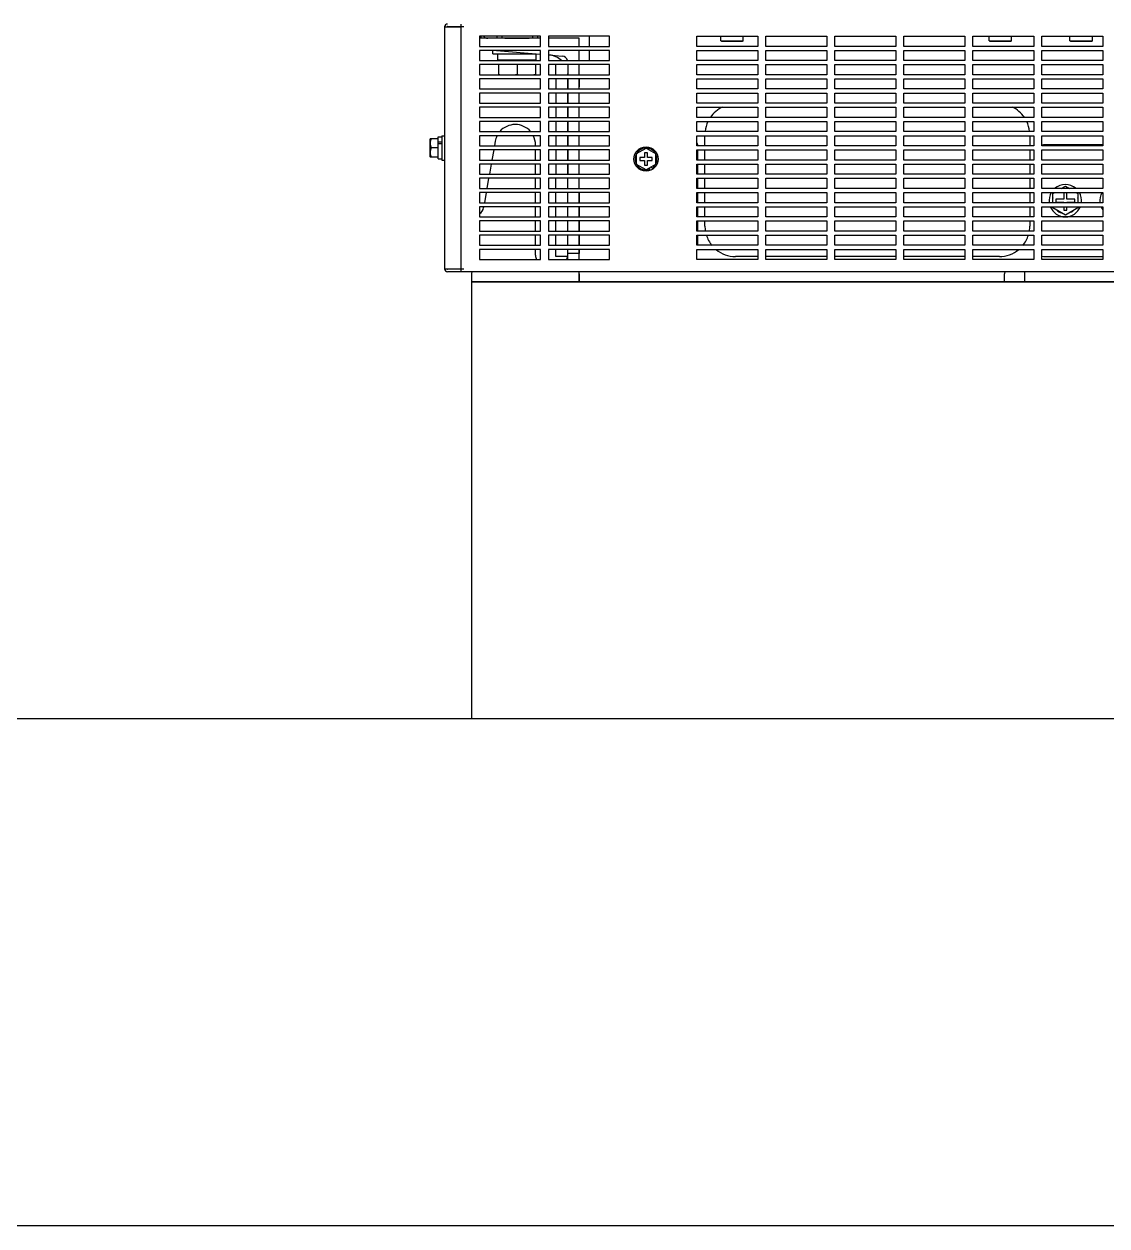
# Model space of a CAD drawing. Extents: x 61367 to 140945, y -1257 to 25588.
# Drawn here: x 70344 to 70877, y 13506 to 14098 of the extents above; entities that cross this region are included whole.
import ezdxf

# ---------------------------------------------------------------- set-up
doc = ezdxf.new("R2010")
doc.units = 0
doc.header["$MEASUREMENT"] = 0
doc.layers.get('0').update_dxf_attribs({"linetype": 'CONTINUOUS'})
for name, color, linetype in [('2401-00258-M8-20HWMC_0', 7, 'CONTINUOUS'), ('2401-00300-M6-16HWMC_0', 7, 'CONTINUOUS'), ('2401-00332-S-M12-30HM_0', 7, 'CONTINUOUS'), ('2403-00027_S-M6-0_0', 7, 'CONTINUOUS'), ('2404-00032-S-D12D24-P_0', 7, 'CONTINUOUS'), ('2404-00038-S-D12_0', 7, 'CONTINUOUS'), ('4212-73755_4_0', 7, 'CONTINUOUS'), ('4212-88600-1_0', 7, 'CONTINUOUS'), ('4212-88600-2_1_0', 7, 'CONTINUOUS'), ('4212-88600-2_2_0', 7, 'CONTINUOUS'), ('4212-88600-4_0', 7, 'CONTINUOUS'), ('4212-88600-6_0', 7, 'CONTINUOUS'), ('4212-L0877_1_0', 7, 'CONTINUOUS'), ('4215-06931_0', 7, 'CONTINUOUS'), ('4215-06932_0', 7, 'CONTINUOUS'), ('4215-06934_0', 7, 'CONTINUOUS'), ('4215-07850_3_0', 7, 'CONTINUOUS'), ('CORNER_FITTING-1_041_0', 7, 'CONTINUOUS'), ('CORNER_FITTING-2_041_0', 7, 'CONTINUOUS')]:
    doc.layers.add(name, color=color, linetype=linetype)
doc.layers.add('THICK', color=7, linetype='CONTINUOUS', lineweight=0)

# ---------------------------------------------------------------- blocks, each defined once
blk = doc.blocks.new('ERGRTHTHRT')
at = {"layer": '2401-00258-M8-20HWMC_0', "color": 7, "linetype": 'Continuous'}
for p, q in [((-37668.78, -69678.57), (-37668.08, -69678.16)), ((-37664.62, -69676.16), (-37662.56, -69674.97)), ((-37663.31, -69678.16), (-37663.31, -69681.41)), ((-37662.56, -69674.97), (-37660.5, -69676.16)), ((-37661.81, -69681.41), (-37661.81, -69678.16)), ((-37657.03, -69678.16), (-37656.33, -69678.57)), ((-37668.78, -69683.16), (-37668.78, -69678.57)), ((-37663.31, -69681.41), (-37667.31, -69681.41)), ((-37667.31, -69681.41), (-37667.31, -69682.91)), ((-37667.31, -69682.91), (-37663.31, -69682.91)), ((-37663.31, -69682.91), (-37663.31, -69683.16)), ((-37657.81, -69681.41), (-37661.81, -69681.41)), ((-37661.81, -69682.91), (-37657.81, -69682.91)), ((-37661.81, -69683.16), (-37661.81, -69682.91)), ((-37657.81, -69682.91), (-37657.81, -69681.41)), ((-37656.33, -69678.57), (-37656.33, -69683.16)), ((-37668.78, -69685.76), (-37668.78, -69685.16)), ((-37662.56, -69689.35), (-37668.78, -69685.76)), ((-37663.31, -69685.16), (-37663.31, -69686.91)), ((-37663.31, -69686.91), (-37661.81, -69686.91)), ((-37656.33, -69685.76), (-37662.56, -69689.35)), ((-37661.81, -69686.91), (-37661.81, -69685.16)), ((-37659.86, -69687.93), (-37659.95, -69687.85)), ((-37656.33, -69685.16), (-37656.33, -69685.76))]:
    blk.add_line(p, q, dxfattribs=at)
for centre, radius, start, end in [((-37662.56, -69682.16), 8, 149.95817, 187.18627), ((-37662.56, -69682.16), 8, 48.69542, 131.30458), ((-37662.56, -69682.16), 6.37, 108.03526, 109.29714), ((-37662.56, -69682.16), 6.37, 70.70287, 71.96474), ((-37662.56, -69682.16), 8, 352.81373, 30.04183), ((-37637.56, -69682.16), 8, 149.95817, 187.18627), ((-37662.56, -69682.16), 6.37, 168.03526, 189.04832), ((-37662.56, -69682.16), 6.37, 350.9517, 11.96474), ((-37662.56, -69682.16), 8, 202.05652, 337.94348), ((-37662.56, -69682.16), 6.37, 228.03526, 251.96474), ((-37662.56, -69682.16), 6.37, 295.04787, 311.96474), ((-37637.56, -69682.16), 8, 202.05652, 215.47286)]:
    blk.add_arc(centre, radius, start, end, dxfattribs=at)
at = {"layer": '2401-00300-M6-16HWMC_0', "color": 7, "linetype": 'Continuous'}
for p, q in [((-37975.36, -69660.52), (-37975.36, -69651.81)), ((-37975.32, -69651.53), (-37971.36, -69651.53)), ((-37971.36, -69650.79), (-37969.71, -69650.79)), ((-37971.36, -69661.54), (-37971.36, -69650.79)), ((-37971.36, -69653.15), (-37969.71, -69653.15)), ((-37971.36, -69654.07), (-37969.71, -69654.07)), ((-37969.71, -69650.16), (-37968.26, -69650.16)), ((-37969.71, -69650.16), (-37969.71, -69662.16)), ((-37971.36, -69656.16), (-37974.84, -69656.16)), ((-37873.7, -69658.99), (-37869.06, -69656.31)), ((-37873.7, -69664.34), (-37873.7, -69658.99)), ((-37868.31, -69658.66), (-37869.81, -69658.66)), ((-37869.81, -69658.66), (-37869.81, -69660.91)), ((-37869.06, -69656.31), (-37864.42, -69658.99)), ((-37868.31, -69660.91), (-37868.31, -69658.66)), ((-37864.42, -69658.99), (-37864.42, -69664.34)), ((-37971.36, -69660.8), (-37975.32, -69660.8)), ((-37971.36, -69661.54), (-37969.71, -69661.54)), ((-37969.71, -69662.16), (-37968.26, -69662.16)), ((-37869.06, -69667.02), (-37873.7, -69664.34)), ((-37869.81, -69660.91), (-37872.06, -69660.91)), ((-37872.06, -69660.91), (-37872.06, -69662.41)), ((-37872.06, -69662.41), (-37869.81, -69662.41)), ((-37869.81, -69662.41), (-37869.81, -69664.66)), ((-37869.81, -69664.66), (-37868.31, -69664.66)), ((-37864.42, -69664.34), (-37869.06, -69667.02)), ((-37866.06, -69660.91), (-37868.31, -69660.91)), ((-37868.31, -69662.41), (-37866.06, -69662.41)), ((-37868.31, -69664.66), (-37868.31, -69662.41)), ((-37867.47, -69666.1), (-37866.96, -69666.61)), ((-37866.04, -69666.11), (-37866.57, -69665.59)), ((-37866.06, -69662.41), (-37866.06, -69660.91))]:
    blk.add_line(p, q, dxfattribs=at)
blk.add_circle((-37869.06, -69661.66), 6, dxfattribs=at)
for centre, radius, start, end in [((-37974.14, -69651.81), 1.22, 166.60803, 180), ((-37974.14, -69660.52), 1.22, 180, 193.39197), ((-37869.06, -69661.66), 5.38, 304.11231, 292.97995)]:
    blk.add_arc(centre, radius, start, end, dxfattribs=at)
for points, knots in [([(-37974.84, -69651.53), (-37975.09, -69651.84), (-37975.31, -69652.66), (-37975.33, -69653.85), (-37975.31, -69655.03), (-37975.09, -69655.86), (-37974.84, -69656.16)], [0, 0, 0, 0, 0.250791, 0.499999, 0.749207, 1, 1, 1, 1]), ([(-37974.84, -69656.16), (-37975.09, -69656.47), (-37975.31, -69657.3), (-37975.33, -69658.48), (-37975.31, -69659.67), (-37975.09, -69660.49), (-37974.84, -69660.8)], [0, 0, 0, 0, 0.250792, 0.5, 0.749207, 1, 1, 1, 1])]:
    blk.add_open_spline(points, degree=3, knots=knots, dxfattribs=at)
at = {"layer": '2401-00332-S-M12-30HM_0', "color": 7, "linetype": 'Continuous'}
for p, q in [((-37939.5, -69612.96), (-37941.56, -69612.96)), ((-37941.56, -69612.96), (-37941.56, -69613.16)), ((-37930.55, -69612.96), (-37934.6, -69612.96)), ((-37932.56, -69612.96), (-37932.56, -69613.16)), ((-37923.56, -69612.96), (-37925.62, -69612.96)), ((-37923.56, -69612.96), (-37923.56, -69613.16)), ((-37941.56, -69620.16), (-37941.56, -69615.16)), ((-37932.56, -69615.16), (-37932.56, -69619.96)), ((-37923.56, -69615.16), (-37923.56, -69620.16))]:
    blk.add_line(p, q, dxfattribs=at)
for centre, start, end in [((-37935.88, -69593.01), 258.09489, 260.43407), ((-37938.24, -69593.01), 279.56593, 281.90511), ((-37926.88, -69593.01), 258.09489, 260.43407), ((-37929.24, -69593.01), 279.56593, 281.90511)]:
    blk.add_arc(centre, 27.54, start, end, dxfattribs=at)
at = {"layer": '2403-00027_S-M6-0_0', "color": 7, "linetype": 'Continuous'}
for p, q in [((-37832.28, -69603.36), (-37832.28, -69601.16)), ((-37821.23, -69603.36), (-37821.23, -69601.16)), ((-37700.08, -69603.36), (-37700.08, -69601.16)), ((-37689.03, -69603.36), (-37689.03, -69601.16)), ((-37660.28, -69603.36), (-37660.28, -69601.16)), ((-37649.23, -69603.36), (-37649.23, -69601.16)), ((-37832.28, -69603.36), (-37821.23, -69603.36)), ((-37832.28, -69603.36), (-37831.98, -69603.66)), ((-37831.98, -69603.66), (-37821.53, -69603.66)), ((-37821.23, -69603.36), (-37821.53, -69603.66)), ((-37700.08, -69603.36), (-37689.03, -69603.36)), ((-37700.08, -69603.36), (-37699.78, -69603.66)), ((-37699.78, -69603.66), (-37689.33, -69603.66)), ((-37689.03, -69603.36), (-37689.33, -69603.66)), ((-37660.28, -69603.36), (-37649.23, -69603.36)), ((-37660.28, -69603.36), (-37659.98, -69603.66)), ((-37659.98, -69603.66), (-37649.53, -69603.66)), ((-37649.23, -69603.36), (-37649.53, -69603.66))]:
    blk.add_line(p, q, dxfattribs=at)
at = {"layer": '2404-00032-S-D12D24-P_0', "color": 7, "linetype": 'Continuous'}
for q in [(-37944.56, -69608.16), (-37923.28, -69609.86)]:
    blk.add_line((-37944.56, -69609.86), q, dxfattribs=at)
at = {"layer": '2404-00038-S-D12_0', "color": 7, "linetype": 'Continuous'}
for p, q in [((-37942.01, -69612.96), (-37942.01, -69609.86)), ((-37941.56, -69612.96), (-37942.01, -69612.96)), ((-37934.6, -69612.96), (-37939.5, -69612.96)), ((-37925.62, -69612.96), (-37930.55, -69612.96)), ((-37923.11, -69612.96), (-37923.56, -69612.96)), ((-37923.11, -69612.96), (-37923.11, -69609.88))]:
    blk.add_line(p, q, dxfattribs=at)
at = {"layer": '4212-73755_4_0', "color": 7, "linetype": 'Continuous'}
blk.add_arc((-37952.06, -69599.66), 2.5, 293.85196, 323.01989, dxfattribs=at)
at = {"layer": '4212-88600-1_0', "color": 7, "linetype": 'Continuous'}
for p, q in [((-37921.06, -69602.16), (-37951.06, -69602.16)), ((-37902.06, -69602.16), (-37917.06, -69602.16)), ((-37902.06, -69606.16), (-37902.06, -69602.16)), ((-37942.71, -69608.16), (-37921.22, -69610.05)), ((-37917.25, -69610.39), (-37910.3, -69611)), ((-37902.06, -69613.16), (-37902.06, -69608.16)), ((-37907.56, -69615.16), (-37907.56, -69620.16)), ((-37902.06, -69620.16), (-37902.06, -69615.16)), ((-37907.56, -69622.16), (-37907.56, -69627.16)), ((-37902.06, -69627.16), (-37902.06, -69622.16)), ((-37907.56, -69629.16), (-37907.56, -69634.16)), ((-37902.06, -69634.16), (-37902.06, -69629.16)), ((-37907.56, -69636.16), (-37907.56, -69641.16)), ((-37902.06, -69641.16), (-37902.06, -69636.16)), ((-37907.56, -69643.16), (-37907.56, -69648.16)), ((-37902.06, -69648.16), (-37902.06, -69643.16)), ((-37907.56, -69650.16), (-37907.56, -69655.16)), ((-37902.06, -69655.16), (-37902.06, -69650.16)), ((-37907.56, -69657.16), (-37907.56, -69662.16)), ((-37902.06, -69662.16), (-37902.06, -69657.16)), ((-37907.56, -69664.16), (-37907.56, -69669.16)), ((-37902.06, -69669.16), (-37902.06, -69664.16)), ((-37907.56, -69676.16), (-37907.56, -69671.16)), ((-37902.06, -69676.16), (-37902.06, -69671.16)), ((-37907.56, -69683.16), (-37907.56, -69678.16)), ((-37902.06, -69683.16), (-37902.06, -69678.16)), ((-37907.56, -69690.16), (-37907.56, -69685.16)), ((-37902.06, -69690.16), (-37902.06, -69685.16)), ((-37907.56, -69697.16), (-37907.56, -69692.16)), ((-37902.06, -69697.16), (-37902.06, -69692.16)), ((-37907.56, -69704.16), (-37907.56, -69699.16)), ((-37902.06, -69704.16), (-37902.06, -69699.16)), ((-37907.56, -69710.34), (-37907.56, -69706.16)), ((-37902.06, -69711.16), (-37902.06, -69706.16)), ((-37902.06, -69708.23), (-37907.56, -69708.23)), ((-37955.06, -69718.16), (-37955.06, -69722.16)), ((-37902.06, -69722.16), (-37902.06, -69717.16)), ((-37955.06, -69722.16), (-37902.06, -69722.16))]:
    blk.add_line(p, q, dxfattribs=at)
for centre, radius, start, end in [((-37910.56, -69613.99), 3, 16.00159, 85), ((-37910.56, -69710.34), 3, 344.00976, 0), ((-37954.06, -69718.16), 1, 95, 180)]:
    blk.add_arc(centre, radius, start, end, dxfattribs=at)
at = {"layer": '4212-88600-2_1_0', "color": 7, "linetype": 'Continuous'}
for p, q in [((-37902.06, -69622.16), (-37902.06, -69626.17)), ((-37840.06, -69655.16), (-37840.06, -69650.16)), ((-37680.06, -69650.16), (-37680.06, -69655.16)), ((-37840.06, -69662.16), (-37840.06, -69657.16)), ((-37680.06, -69657.16), (-37680.06, -69662.16)), ((-37840.06, -69669.16), (-37840.06, -69664.16)), ((-37680.06, -69664.16), (-37680.06, -69669.16)), ((-37840.06, -69676.16), (-37840.06, -69671.16)), ((-37680.06, -69671.16), (-37680.06, -69676.16)), ((-37902.06, -69678.16), (-37902.06, -69683.16)), ((-37840.06, -69683.16), (-37840.06, -69678.16)), ((-37680.06, -69678.16), (-37680.06, -69683.16)), ((-37902.06, -69685.16), (-37902.06, -69690.16)), ((-37840.06, -69690.16), (-37840.06, -69685.16)), ((-37680.06, -69685.16), (-37680.06, -69690.16)), ((-37902.06, -69692.16), (-37902.06, -69697.16)), ((-37840.06, -69694.66), (-37840.06, -69692.16)), ((-37680.06, -69692.16), (-37680.06, -69694.66)), ((-37902.06, -69699.16), (-37902.06, -69704.16)), ((-37902.06, -69706.16), (-37902.06, -69708.23)), ((-37814.06, -69709.66), (-37825.06, -69709.66)), ((-37780.06, -69709.66), (-37810.06, -69709.66)), ((-37746.06, -69709.66), (-37776.06, -69709.66)), ((-37712.06, -69709.66), (-37742.06, -69709.66)), ((-37695.06, -69709.66), (-37708.06, -69709.66)), ((-37902.06, -69718.16), (-37902.06, -69722.16)), ((-37692.56, -69722.16), (-37692.56, -69718.16)), ((-37682.56, -69722.16), (-37682.56, -69717.16)), ((-37902.06, -69722.16), (-37178.06, -69722.16))]:
    blk.add_line(p, q, dxfattribs=at)
for centre, start, end in [((-37825.06, -69649.66), 114.9111, 145.18497), ((-37695.06, -69649.66), 34.81503, 65.0889), ((-37825.06, -69649.66), 154.13087, 174.13961), ((-37695.06, -69649.66), 5.86039, 25.86913), ((-37825.06, -69694.66), 180, 189.71222), ((-37695.06, -69694.66), 350.28778, 0), ((-37825.06, -69694.66), 197.54519, 219.66822), ((-37695.06, -69694.66), 320.33178, 342.45481), ((-37825.06, -69694.66), 230.61162, 270), ((-37695.06, -69694.66), 270, 309.38838)]:
    blk.add_arc(centre, 15, start, end, dxfattribs=at)
blk.add_ellipse((-37691.56, -69718.16), major_axis=(1, 0), ratio=1, start_param=1.651081, end_param=3.141593, dxfattribs=at)
at = {"layer": '4212-88600-2_2_0', "color": 7, "linetype": 'Continuous'}
for p, q in [((-37644.06, -69654.66), (-37672.56, -69654.66)), ((-37672.56, -69709.66), (-37644.06, -69709.66))]:
    blk.add_line(p, q, dxfattribs=at)
for centre, start, end in [((-37672.56, -69659.66), 90, 107.54519), ((-37672.56, -69704.66), 252.45481, 270)]:
    blk.add_arc(centre, 5, start, end, dxfattribs=at)
at = {"layer": '4212-88600-4_0', "color": 7, "linetype": 'Continuous'}
for p, q in [((-37913.56, -69620.16), (-37913.56, -69615.16)), ((-37913.56, -69622.16), (-37913.56, -69627.16)), ((-37907.56, -69620.16), (-37907.56, -69619.66)), ((-37907.56, -69627.16), (-37907.56, -69622.16)), ((-37913.56, -69629.16), (-37913.56, -69634.16)), ((-37907.56, -69634.16), (-37907.56, -69629.16)), ((-37913.56, -69636.16), (-37913.56, -69641.16)), ((-37907.56, -69641.16), (-37907.56, -69636.16)), ((-37913.56, -69643.16), (-37913.56, -69648.16)), ((-37907.56, -69648.16), (-37907.56, -69643.16)), ((-37913.56, -69650.16), (-37913.56, -69655.16)), ((-37907.56, -69655.16), (-37907.56, -69650.16)), ((-37913.56, -69657.16), (-37913.56, -69662.16)), ((-37907.56, -69662.16), (-37907.56, -69657.16)), ((-37913.56, -69664.16), (-37913.56, -69669.16)), ((-37907.56, -69669.16), (-37907.56, -69664.16)), ((-37913.56, -69676.16), (-37913.56, -69671.16)), ((-37907.56, -69676.16), (-37907.56, -69671.16)), ((-37913.56, -69683.16), (-37913.56, -69678.16)), ((-37907.56, -69683.16), (-37907.56, -69678.16)), ((-37913.56, -69690.16), (-37913.56, -69685.16)), ((-37907.56, -69690.16), (-37907.56, -69685.16)), ((-37913.56, -69697.16), (-37913.56, -69692.16)), ((-37907.56, -69697.16), (-37907.56, -69692.16)), ((-37913.56, -69704.16), (-37913.56, -69699.16)), ((-37907.56, -69704.16), (-37907.56, -69699.16)), ((-37913.56, -69709.66), (-37913.56, -69706.16)), ((-37907.56, -69709.66), (-37913.56, -69709.66))]:
    blk.add_line(p, q, dxfattribs=at)
at = {"layer": '4212-88600-6_0', "color": 7, "linetype": 'Continuous'}
for p, q in [((-37943.36, -69652.93), (-37943.75, -69655.16)), ((-37923.51, -69655.16), (-37923.51, -69654.66)), ((-37944.1, -69657.16), (-37944.98, -69662.16)), ((-37923.51, -69662.16), (-37923.51, -69657.16)), ((-37945.34, -69664.16), (-37946.22, -69669.16)), ((-37923.51, -69669.16), (-37923.51, -69664.16)), ((-37946.57, -69671.16), (-37947.45, -69676.16)), ((-37923.51, -69676.16), (-37923.51, -69671.16)), ((-37947.81, -69678.16), (-37948.69, -69683.16)), ((-37923.51, -69683.16), (-37923.51, -69678.16)), ((-37949.04, -69685.16), (-37949.1, -69685.53)), ((-37923.51, -69690.16), (-37923.51, -69685.16)), ((-37923.51, -69697.16), (-37923.51, -69692.16)), ((-37923.51, -69704.16), (-37923.51, -69699.16)), ((-37923.51, -69709.03), (-37923.51, -69706.16))]:
    blk.add_line(p, q, dxfattribs=at)
for centre, radius, start, end in [((-37917.56, -69620.4), 10, 46.62572, 85), ((-37933.51, -69654.66), 10, 40.77348, 139.26085), ((-37933.51, -69654.66), 10, 153.1145, 170), ((-37933.51, -69654.66), 10, 0, 26.87616), ((-37954.03, -69684.66), 5, 306.67463, 350), ((-37918.51, -69709.03), 5, 180, 205.37085), ((-37912.56, -69708.51), 5, 327.71067, 346.58573)]:
    blk.add_arc(centre, radius, start, end, dxfattribs=at)
at = {"layer": '4212-L0877_1_0', "color": 7, "linetype": 'Continuous'}
blk.add_arc((-37947.06, -69599.66), 2.5, 216.97957, 270, dxfattribs=at)
at = {"layer": '4215-06931_0', "color": 7, "linetype": 'Continuous'}
for p, q in [((-37968.26, -69596.56), (-37960.06, -69596.56)), ((-37968.26, -69596.56), (-37968.26, -69715.76)), ((-37966.86, -69596.36), (-37960.06, -69596.36)), ((-37968.26, -69715.76), (-37960.06, -69715.76)), ((-37960.06, -69715.96), (-37966.86, -69715.96)), ((-37960.06, -69717.16), (-37966.86, -69717.16))]:
    blk.add_line(p, q, dxfattribs=at)
for centre, radius, start, end in [((-37966.86, -69596.56), 1.4, 90, 180), ((-37966.86, -69596.56), 0.2, 90, 180), ((-37966.86, -69715.76), 1.4, 180, 270), ((-37966.86, -69715.76), 0.2, 180, 270)]:
    blk.add_arc(centre, radius, start, end, dxfattribs=at)
at = {"layer": '4215-06932_0', "color": 7, "linetype": 'Continuous'}
for p, q in [((-37843.56, -69662.16), (-37843.56, -69657.16)), ((-37843.56, -69669.16), (-37843.56, -69664.16)), ((-37843.56, -69676.16), (-37843.56, -69671.16)), ((-37843.56, -69683.16), (-37843.56, -69678.16)), ((-37843.56, -69690.16), (-37843.56, -69685.16)), ((-37843.56, -69697.16), (-37843.56, -69692.16)), ((-37843.56, -69704.16), (-37843.56, -69699.16))]:
    blk.add_line(p, q, dxfattribs=at)
blk.add_arc((-37846.56, -69655.16), 3, 0, 33.0692, dxfattribs=at)
at = {"layer": '4215-06934_0', "color": 7, "linetype": 'Continuous'}
for p, q in [((-37960.06, -69717.16), (-37960.06, -69595.16)), ((-37960.06, -69596.36), (-37958.86, -69596.36)), ((-37921.06, -69601.16), (-37951.06, -69601.16)), ((-37951.06, -69601.16), (-37951.06, -69606.16)), ((-37921.06, -69606.16), (-37921.06, -69601.16)), ((-37887.06, -69601.16), (-37917.06, -69601.16)), ((-37917.06, -69601.16), (-37917.06, -69606.16)), ((-37887.06, -69606.16), (-37887.06, -69601.16)), ((-37844.06, -69601.16), (-37814.06, -69601.16)), ((-37844.06, -69606.16), (-37844.06, -69601.16)), ((-37814.06, -69601.16), (-37814.06, -69606.16)), ((-37810.06, -69601.16), (-37780.06, -69601.16)), ((-37810.06, -69606.16), (-37810.06, -69601.16)), ((-37780.06, -69601.16), (-37780.06, -69606.16)), ((-37776.06, -69601.16), (-37746.06, -69601.16)), ((-37776.06, -69606.16), (-37776.06, -69601.16)), ((-37746.06, -69601.16), (-37746.06, -69606.16)), ((-37742.06, -69601.16), (-37712.06, -69601.16)), ((-37742.06, -69606.16), (-37742.06, -69601.16)), ((-37712.06, -69601.16), (-37712.06, -69606.16)), ((-37708.06, -69601.16), (-37678.06, -69601.16)), ((-37708.06, -69606.16), (-37708.06, -69601.16)), ((-37678.06, -69601.16), (-37678.06, -69606.16)), ((-37674.06, -69601.16), (-37644.06, -69601.16)), ((-37674.06, -69606.16), (-37674.06, -69601.16)), ((-37644.06, -69601.16), (-37644.06, -69606.16)), ((-37951.06, -69606.16), (-37921.06, -69606.16)), ((-37917.06, -69606.16), (-37887.06, -69606.16)), ((-37814.06, -69606.16), (-37844.06, -69606.16)), ((-37780.06, -69606.16), (-37810.06, -69606.16)), ((-37746.06, -69606.16), (-37776.06, -69606.16)), ((-37712.06, -69606.16), (-37742.06, -69606.16)), ((-37678.06, -69606.16), (-37708.06, -69606.16)), ((-37644.06, -69606.16), (-37674.06, -69606.16)), ((-37921.06, -69608.16), (-37951.06, -69608.16)), ((-37951.06, -69608.16), (-37951.06, -69613.16)), ((-37951.06, -69613.16), (-37921.06, -69613.16)), ((-37921.06, -69613.16), (-37921.06, -69608.16)), ((-37887.06, -69608.16), (-37917.06, -69608.16)), ((-37917.06, -69608.16), (-37917.06, -69613.16)), ((-37917.06, -69613.16), (-37887.06, -69613.16)), ((-37887.06, -69613.16), (-37887.06, -69608.16)), ((-37844.06, -69608.16), (-37814.06, -69608.16)), ((-37844.06, -69613.16), (-37844.06, -69608.16)), ((-37814.06, -69613.16), (-37844.06, -69613.16)), ((-37814.06, -69608.16), (-37814.06, -69613.16)), ((-37810.06, -69608.16), (-37780.06, -69608.16)), ((-37810.06, -69613.16), (-37810.06, -69608.16)), ((-37780.06, -69613.16), (-37810.06, -69613.16)), ((-37780.06, -69608.16), (-37780.06, -69613.16)), ((-37776.06, -69608.16), (-37746.06, -69608.16)), ((-37776.06, -69613.16), (-37776.06, -69608.16)), ((-37746.06, -69613.16), (-37776.06, -69613.16)), ((-37746.06, -69608.16), (-37746.06, -69613.16)), ((-37742.06, -69608.16), (-37712.06, -69608.16)), ((-37742.06, -69613.16), (-37742.06, -69608.16)), ((-37712.06, -69613.16), (-37742.06, -69613.16)), ((-37712.06, -69608.16), (-37712.06, -69613.16)), ((-37708.06, -69608.16), (-37678.06, -69608.16)), ((-37708.06, -69613.16), (-37708.06, -69608.16)), ((-37678.06, -69613.16), (-37708.06, -69613.16)), ((-37678.06, -69608.16), (-37678.06, -69613.16)), ((-37674.06, -69608.16), (-37644.06, -69608.16)), ((-37674.06, -69613.16), (-37674.06, -69608.16)), ((-37644.06, -69613.16), (-37674.06, -69613.16)), ((-37644.06, -69608.16), (-37644.06, -69613.16)), ((-37921.06, -69615.16), (-37951.06, -69615.16)), ((-37951.06, -69615.16), (-37951.06, -69620.16)), ((-37921.06, -69620.16), (-37921.06, -69615.16)), ((-37887.06, -69615.16), (-37917.06, -69615.16)), ((-37917.06, -69615.16), (-37917.06, -69620.16)), ((-37887.06, -69620.16), (-37887.06, -69615.16)), ((-37844.06, -69615.16), (-37814.06, -69615.16)), ((-37844.06, -69620.16), (-37844.06, -69615.16)), ((-37814.06, -69615.16), (-37814.06, -69620.16)), ((-37810.06, -69615.16), (-37780.06, -69615.16)), ((-37810.06, -69620.16), (-37810.06, -69615.16)), ((-37780.06, -69615.16), (-37780.06, -69620.16)), ((-37776.06, -69615.16), (-37746.06, -69615.16)), ((-37776.06, -69620.16), (-37776.06, -69615.16)), ((-37746.06, -69615.16), (-37746.06, -69620.16)), ((-37742.06, -69615.16), (-37712.06, -69615.16)), ((-37742.06, -69620.16), (-37742.06, -69615.16)), ((-37712.06, -69615.16), (-37712.06, -69620.16)), ((-37708.06, -69615.16), (-37678.06, -69615.16)), ((-37708.06, -69620.16), (-37708.06, -69615.16)), ((-37678.06, -69615.16), (-37678.06, -69620.16)), ((-37674.06, -69615.16), (-37644.06, -69615.16)), ((-37674.06, -69620.16), (-37674.06, -69615.16)), ((-37644.06, -69615.16), (-37644.06, -69620.16)), ((-37951.06, -69620.16), (-37921.06, -69620.16)), ((-37921.06, -69622.16), (-37951.06, -69622.16)), ((-37951.06, -69622.16), (-37951.06, -69627.16)), ((-37921.06, -69627.16), (-37921.06, -69622.16)), ((-37917.06, -69620.16), (-37887.06, -69620.16)), ((-37887.06, -69622.16), (-37917.06, -69622.16)), ((-37917.06, -69622.16), (-37917.06, -69627.16)), ((-37887.06, -69627.16), (-37887.06, -69622.16)), ((-37814.06, -69620.16), (-37844.06, -69620.16)), ((-37844.06, -69622.16), (-37814.06, -69622.16)), ((-37844.06, -69627.16), (-37844.06, -69622.16)), ((-37814.06, -69622.16), (-37814.06, -69627.16)), ((-37780.06, -69620.16), (-37810.06, -69620.16)), ((-37810.06, -69622.16), (-37780.06, -69622.16)), ((-37810.06, -69627.16), (-37810.06, -69622.16)), ((-37780.06, -69622.16), (-37780.06, -69627.16)), ((-37746.06, -69620.16), (-37776.06, -69620.16)), ((-37776.06, -69622.16), (-37746.06, -69622.16)), ((-37776.06, -69627.16), (-37776.06, -69622.16)), ((-37746.06, -69622.16), (-37746.06, -69627.16)), ((-37712.06, -69620.16), (-37742.06, -69620.16)), ((-37742.06, -69622.16), (-37712.06, -69622.16)), ((-37742.06, -69627.16), (-37742.06, -69622.16)), ((-37712.06, -69622.16), (-37712.06, -69627.16)), ((-37678.06, -69620.16), (-37708.06, -69620.16)), ((-37708.06, -69622.16), (-37678.06, -69622.16)), ((-37708.06, -69627.16), (-37708.06, -69622.16)), ((-37678.06, -69622.16), (-37678.06, -69627.16)), ((-37644.06, -69620.16), (-37674.06, -69620.16)), ((-37674.06, -69622.16), (-37644.06, -69622.16)), ((-37674.06, -69627.16), (-37674.06, -69622.16)), ((-37644.06, -69622.16), (-37644.06, -69627.16)), ((-37951.06, -69627.16), (-37921.06, -69627.16)), ((-37921.06, -69629.16), (-37951.06, -69629.16)), ((-37951.06, -69629.16), (-37951.06, -69634.16)), ((-37921.06, -69634.16), (-37921.06, -69629.16)), ((-37917.06, -69627.16), (-37887.06, -69627.16)), ((-37887.06, -69629.16), (-37917.06, -69629.16)), ((-37917.06, -69629.16), (-37917.06, -69634.16)), ((-37887.06, -69634.16), (-37887.06, -69629.16)), ((-37814.06, -69627.16), (-37844.06, -69627.16)), ((-37844.06, -69629.16), (-37814.06, -69629.16)), ((-37844.06, -69634.16), (-37844.06, -69629.16)), ((-37814.06, -69629.16), (-37814.06, -69634.16)), ((-37780.06, -69627.16), (-37810.06, -69627.16)), ((-37810.06, -69629.16), (-37780.06, -69629.16)), ((-37810.06, -69634.16), (-37810.06, -69629.16)), ((-37780.06, -69629.16), (-37780.06, -69634.16)), ((-37746.06, -69627.16), (-37776.06, -69627.16)), ((-37776.06, -69629.16), (-37746.06, -69629.16)), ((-37776.06, -69634.16), (-37776.06, -69629.16)), ((-37746.06, -69629.16), (-37746.06, -69634.16)), ((-37712.06, -69627.16), (-37742.06, -69627.16)), ((-37742.06, -69629.16), (-37712.06, -69629.16)), ((-37742.06, -69634.16), (-37742.06, -69629.16)), ((-37712.06, -69629.16), (-37712.06, -69634.16)), ((-37678.06, -69627.16), (-37708.06, -69627.16)), ((-37708.06, -69629.16), (-37678.06, -69629.16)), ((-37708.06, -69634.16), (-37708.06, -69629.16)), ((-37678.06, -69629.16), (-37678.06, -69634.16)), ((-37644.06, -69627.16), (-37674.06, -69627.16)), ((-37674.06, -69629.16), (-37644.06, -69629.16)), ((-37674.06, -69634.16), (-37674.06, -69629.16)), ((-37644.06, -69629.16), (-37644.06, -69634.16)), ((-37951.06, -69634.16), (-37921.06, -69634.16)), ((-37921.06, -69636.16), (-37951.06, -69636.16)), ((-37951.06, -69636.16), (-37951.06, -69641.16)), ((-37921.06, -69641.16), (-37921.06, -69636.16)), ((-37917.06, -69634.16), (-37887.06, -69634.16)), ((-37887.06, -69636.16), (-37917.06, -69636.16)), ((-37917.06, -69636.16), (-37917.06, -69641.16)), ((-37887.06, -69641.16), (-37887.06, -69636.16)), ((-37814.06, -69634.16), (-37844.06, -69634.16)), ((-37844.06, -69636.16), (-37814.06, -69636.16)), ((-37844.06, -69641.16), (-37844.06, -69636.16)), ((-37814.06, -69636.16), (-37814.06, -69641.16)), ((-37780.06, -69634.16), (-37810.06, -69634.16)), ((-37810.06, -69636.16), (-37780.06, -69636.16)), ((-37810.06, -69641.16), (-37810.06, -69636.16)), ((-37780.06, -69636.16), (-37780.06, -69641.16)), ((-37746.06, -69634.16), (-37776.06, -69634.16)), ((-37776.06, -69636.16), (-37746.06, -69636.16)), ((-37776.06, -69641.16), (-37776.06, -69636.16)), ((-37746.06, -69636.16), (-37746.06, -69641.16)), ((-37712.06, -69634.16), (-37742.06, -69634.16)), ((-37742.06, -69636.16), (-37712.06, -69636.16)), ((-37742.06, -69641.16), (-37742.06, -69636.16)), ((-37712.06, -69636.16), (-37712.06, -69641.16)), ((-37678.06, -69634.16), (-37708.06, -69634.16)), ((-37708.06, -69636.16), (-37678.06, -69636.16)), ((-37708.06, -69641.16), (-37708.06, -69636.16)), ((-37678.06, -69636.16), (-37678.06, -69641.16)), ((-37644.06, -69634.16), (-37674.06, -69634.16)), ((-37674.06, -69636.16), (-37644.06, -69636.16)), ((-37674.06, -69641.16), (-37674.06, -69636.16)), ((-37644.06, -69636.16), (-37644.06, -69641.16)), ((-37951.06, -69641.16), (-37921.06, -69641.16)), ((-37917.06, -69641.16), (-37887.06, -69641.16)), ((-37814.06, -69641.16), (-37844.06, -69641.16)), ((-37780.06, -69641.16), (-37810.06, -69641.16)), ((-37746.06, -69641.16), (-37776.06, -69641.16)), ((-37712.06, -69641.16), (-37742.06, -69641.16)), ((-37678.06, -69641.16), (-37708.06, -69641.16)), ((-37644.06, -69641.16), (-37674.06, -69641.16)), ((-37921.06, -69643.16), (-37951.06, -69643.16)), ((-37951.06, -69643.16), (-37951.06, -69648.16)), ((-37951.06, -69648.16), (-37921.06, -69648.16)), ((-37921.06, -69648.16), (-37921.06, -69643.16)), ((-37887.06, -69643.16), (-37917.06, -69643.16)), ((-37917.06, -69643.16), (-37917.06, -69648.16)), ((-37917.06, -69648.16), (-37887.06, -69648.16)), ((-37887.06, -69648.16), (-37887.06, -69643.16)), ((-37844.06, -69643.16), (-37814.06, -69643.16)), ((-37844.06, -69648.16), (-37844.06, -69643.16)), ((-37814.06, -69648.16), (-37844.06, -69648.16)), ((-37814.06, -69643.16), (-37814.06, -69648.16)), ((-37810.06, -69643.16), (-37780.06, -69643.16)), ((-37810.06, -69648.16), (-37810.06, -69643.16)), ((-37780.06, -69648.16), (-37810.06, -69648.16)), ((-37780.06, -69643.16), (-37780.06, -69648.16)), ((-37776.06, -69643.16), (-37746.06, -69643.16)), ((-37776.06, -69648.16), (-37776.06, -69643.16)), ((-37746.06, -69648.16), (-37776.06, -69648.16)), ((-37746.06, -69643.16), (-37746.06, -69648.16)), ((-37742.06, -69643.16), (-37712.06, -69643.16)), ((-37742.06, -69648.16), (-37742.06, -69643.16)), ((-37712.06, -69648.16), (-37742.06, -69648.16)), ((-37712.06, -69643.16), (-37712.06, -69648.16)), ((-37708.06, -69643.16), (-37678.06, -69643.16)), ((-37708.06, -69648.16), (-37708.06, -69643.16)), ((-37678.06, -69648.16), (-37708.06, -69648.16)), ((-37678.06, -69643.16), (-37678.06, -69648.16)), ((-37674.06, -69643.16), (-37644.06, -69643.16)), ((-37674.06, -69648.16), (-37674.06, -69643.16)), ((-37644.06, -69648.16), (-37674.06, -69648.16)), ((-37644.06, -69643.16), (-37644.06, -69648.16)), ((-37921.06, -69650.16), (-37951.06, -69650.16)), ((-37951.06, -69650.16), (-37951.06, -69655.16)), ((-37921.06, -69655.16), (-37921.06, -69650.16)), ((-37887.06, -69650.16), (-37917.06, -69650.16)), ((-37917.06, -69650.16), (-37917.06, -69655.16)), ((-37887.06, -69655.16), (-37887.06, -69650.16)), ((-37844.06, -69650.16), (-37814.06, -69650.16)), ((-37844.06, -69655.16), (-37844.06, -69650.16)), ((-37814.06, -69650.16), (-37814.06, -69655.16)), ((-37810.06, -69650.16), (-37780.06, -69650.16)), ((-37810.06, -69655.16), (-37810.06, -69650.16)), ((-37780.06, -69650.16), (-37780.06, -69655.16)), ((-37776.06, -69650.16), (-37746.06, -69650.16)), ((-37776.06, -69655.16), (-37776.06, -69650.16)), ((-37746.06, -69650.16), (-37746.06, -69655.16)), ((-37742.06, -69650.16), (-37712.06, -69650.16)), ((-37742.06, -69655.16), (-37742.06, -69650.16)), ((-37712.06, -69650.16), (-37712.06, -69655.16)), ((-37708.06, -69650.16), (-37678.06, -69650.16)), ((-37708.06, -69655.16), (-37708.06, -69650.16)), ((-37678.06, -69650.16), (-37678.06, -69655.16)), ((-37674.06, -69650.16), (-37644.06, -69650.16)), ((-37674.06, -69655.16), (-37674.06, -69650.16)), ((-37644.06, -69650.16), (-37644.06, -69655.16)), ((-37951.06, -69655.16), (-37921.06, -69655.16)), ((-37921.06, -69657.16), (-37951.06, -69657.16)), ((-37951.06, -69657.16), (-37951.06, -69662.16)), ((-37921.06, -69662.16), (-37921.06, -69657.16)), ((-37917.06, -69655.16), (-37887.06, -69655.16)), ((-37887.06, -69657.16), (-37917.06, -69657.16)), ((-37917.06, -69657.16), (-37917.06, -69662.16)), ((-37887.06, -69662.16), (-37887.06, -69657.16)), ((-37814.06, -69655.16), (-37844.06, -69655.16)), ((-37844.06, -69657.16), (-37814.06, -69657.16)), ((-37844.06, -69662.16), (-37844.06, -69657.16)), ((-37814.06, -69657.16), (-37814.06, -69662.16)), ((-37780.06, -69655.16), (-37810.06, -69655.16)), ((-37810.06, -69657.16), (-37780.06, -69657.16)), ((-37810.06, -69662.16), (-37810.06, -69657.16)), ((-37780.06, -69657.16), (-37780.06, -69662.16)), ((-37746.06, -69655.16), (-37776.06, -69655.16)), ((-37776.06, -69657.16), (-37746.06, -69657.16)), ((-37776.06, -69662.16), (-37776.06, -69657.16)), ((-37746.06, -69657.16), (-37746.06, -69662.16)), ((-37712.06, -69655.16), (-37742.06, -69655.16)), ((-37742.06, -69657.16), (-37712.06, -69657.16)), ((-37742.06, -69662.16), (-37742.06, -69657.16)), ((-37712.06, -69657.16), (-37712.06, -69662.16)), ((-37678.06, -69655.16), (-37708.06, -69655.16)), ((-37708.06, -69657.16), (-37678.06, -69657.16)), ((-37708.06, -69662.16), (-37708.06, -69657.16)), ((-37678.06, -69657.16), (-37678.06, -69662.16)), ((-37644.06, -69655.16), (-37674.06, -69655.16)), ((-37674.06, -69657.16), (-37644.06, -69657.16)), ((-37674.06, -69662.16), (-37674.06, -69657.16)), ((-37644.06, -69657.16), (-37644.06, -69662.16)), ((-37951.06, -69662.16), (-37921.06, -69662.16)), ((-37921.06, -69664.16), (-37951.06, -69664.16)), ((-37951.06, -69664.16), (-37951.06, -69669.16)), ((-37921.06, -69669.16), (-37921.06, -69664.16)), ((-37917.06, -69662.16), (-37887.06, -69662.16)), ((-37887.06, -69664.16), (-37917.06, -69664.16)), ((-37917.06, -69664.16), (-37917.06, -69669.16)), ((-37887.06, -69669.16), (-37887.06, -69664.16)), ((-37814.06, -69662.16), (-37844.06, -69662.16)), ((-37844.06, -69664.16), (-37814.06, -69664.16)), ((-37844.06, -69669.16), (-37844.06, -69664.16)), ((-37814.06, -69664.16), (-37814.06, -69669.16)), ((-37780.06, -69662.16), (-37810.06, -69662.16)), ((-37810.06, -69664.16), (-37780.06, -69664.16)), ((-37810.06, -69669.16), (-37810.06, -69664.16)), ((-37780.06, -69664.16), (-37780.06, -69669.16)), ((-37746.06, -69662.16), (-37776.06, -69662.16)), ((-37776.06, -69664.16), (-37746.06, -69664.16)), ((-37776.06, -69669.16), (-37776.06, -69664.16)), ((-37746.06, -69664.16), (-37746.06, -69669.16)), ((-37712.06, -69662.16), (-37742.06, -69662.16)), ((-37742.06, -69664.16), (-37712.06, -69664.16)), ((-37742.06, -69669.16), (-37742.06, -69664.16)), ((-37712.06, -69664.16), (-37712.06, -69669.16)), ((-37678.06, -69662.16), (-37708.06, -69662.16)), ((-37708.06, -69664.16), (-37678.06, -69664.16)), ((-37708.06, -69669.16), (-37708.06, -69664.16)), ((-37678.06, -69664.16), (-37678.06, -69669.16)), ((-37644.06, -69662.16), (-37674.06, -69662.16)), ((-37674.06, -69664.16), (-37644.06, -69664.16)), ((-37674.06, -69669.16), (-37674.06, -69664.16)), ((-37644.06, -69664.16), (-37644.06, -69669.16)), ((-37951.06, -69669.16), (-37921.06, -69669.16)), ((-37921.06, -69671.16), (-37951.06, -69671.16)), ((-37951.06, -69671.16), (-37951.06, -69676.16)), ((-37921.06, -69676.16), (-37921.06, -69671.16)), ((-37917.06, -69669.16), (-37887.06, -69669.16)), ((-37887.06, -69671.16), (-37917.06, -69671.16)), ((-37917.06, -69671.16), (-37917.06, -69676.16)), ((-37887.06, -69676.16), (-37887.06, -69671.16)), ((-37814.06, -69669.16), (-37844.06, -69669.16)), ((-37844.06, -69671.16), (-37814.06, -69671.16)), ((-37844.06, -69676.16), (-37844.06, -69671.16)), ((-37814.06, -69671.16), (-37814.06, -69676.16)), ((-37780.06, -69669.16), (-37810.06, -69669.16)), ((-37810.06, -69671.16), (-37780.06, -69671.16)), ((-37810.06, -69676.16), (-37810.06, -69671.16)), ((-37780.06, -69671.16), (-37780.06, -69676.16)), ((-37746.06, -69669.16), (-37776.06, -69669.16)), ((-37776.06, -69671.16), (-37746.06, -69671.16)), ((-37776.06, -69676.16), (-37776.06, -69671.16)), ((-37746.06, -69671.16), (-37746.06, -69676.16)), ((-37712.06, -69669.16), (-37742.06, -69669.16)), ((-37742.06, -69671.16), (-37712.06, -69671.16)), ((-37742.06, -69676.16), (-37742.06, -69671.16)), ((-37712.06, -69671.16), (-37712.06, -69676.16)), ((-37678.06, -69669.16), (-37708.06, -69669.16)), ((-37708.06, -69671.16), (-37678.06, -69671.16)), ((-37708.06, -69676.16), (-37708.06, -69671.16)), ((-37678.06, -69671.16), (-37678.06, -69676.16)), ((-37644.06, -69669.16), (-37674.06, -69669.16)), ((-37674.06, -69671.16), (-37644.06, -69671.16)), ((-37674.06, -69676.16), (-37674.06, -69671.16)), ((-37644.06, -69671.16), (-37644.06, -69676.16)), ((-37951.06, -69676.16), (-37921.06, -69676.16)), ((-37921.06, -69678.16), (-37951.06, -69678.16)), ((-37951.06, -69678.16), (-37951.06, -69683.16)), ((-37921.06, -69683.16), (-37921.06, -69678.16)), ((-37917.06, -69676.16), (-37887.06, -69676.16)), ((-37887.06, -69678.16), (-37917.06, -69678.16)), ((-37917.06, -69678.16), (-37917.06, -69683.16)), ((-37887.06, -69683.16), (-37887.06, -69678.16)), ((-37814.06, -69676.16), (-37844.06, -69676.16)), ((-37844.06, -69678.16), (-37814.06, -69678.16)), ((-37844.06, -69683.16), (-37844.06, -69678.16)), ((-37814.06, -69678.16), (-37814.06, -69683.16)), ((-37780.06, -69676.16), (-37810.06, -69676.16)), ((-37810.06, -69678.16), (-37780.06, -69678.16)), ((-37810.06, -69683.16), (-37810.06, -69678.16)), ((-37780.06, -69678.16), (-37780.06, -69683.16)), ((-37746.06, -69676.16), (-37776.06, -69676.16)), ((-37776.06, -69678.16), (-37746.06, -69678.16)), ((-37776.06, -69683.16), (-37776.06, -69678.16)), ((-37746.06, -69678.16), (-37746.06, -69683.16)), ((-37712.06, -69676.16), (-37742.06, -69676.16)), ((-37742.06, -69678.16), (-37712.06, -69678.16)), ((-37742.06, -69683.16), (-37742.06, -69678.16)), ((-37712.06, -69678.16), (-37712.06, -69683.16)), ((-37678.06, -69676.16), (-37708.06, -69676.16)), ((-37708.06, -69678.16), (-37678.06, -69678.16)), ((-37708.06, -69683.16), (-37708.06, -69678.16)), ((-37678.06, -69678.16), (-37678.06, -69683.16)), ((-37644.06, -69676.16), (-37674.06, -69676.16)), ((-37674.06, -69678.16), (-37644.06, -69678.16)), ((-37674.06, -69683.16), (-37674.06, -69678.16)), ((-37644.06, -69678.16), (-37644.06, -69683.16)), ((-37951.06, -69683.16), (-37921.06, -69683.16)), ((-37917.06, -69683.16), (-37887.06, -69683.16)), ((-37814.06, -69683.16), (-37844.06, -69683.16)), ((-37780.06, -69683.16), (-37810.06, -69683.16)), ((-37746.06, -69683.16), (-37776.06, -69683.16)), ((-37712.06, -69683.16), (-37742.06, -69683.16)), ((-37678.06, -69683.16), (-37708.06, -69683.16)), ((-37644.06, -69683.16), (-37674.06, -69683.16)), ((-37921.06, -69685.16), (-37951.06, -69685.16)), ((-37951.06, -69685.16), (-37951.06, -69690.16)), ((-37951.06, -69690.16), (-37921.06, -69690.16)), ((-37921.06, -69690.16), (-37921.06, -69685.16)), ((-37887.06, -69685.16), (-37917.06, -69685.16)), ((-37917.06, -69685.16), (-37917.06, -69690.16)), ((-37917.06, -69690.16), (-37887.06, -69690.16)), ((-37887.06, -69690.16), (-37887.06, -69685.16)), ((-37844.06, -69685.16), (-37814.06, -69685.16)), ((-37844.06, -69690.16), (-37844.06, -69685.16)), ((-37814.06, -69690.16), (-37844.06, -69690.16)), ((-37814.06, -69685.16), (-37814.06, -69690.16)), ((-37810.06, -69685.16), (-37780.06, -69685.16)), ((-37810.06, -69690.16), (-37810.06, -69685.16)), ((-37780.06, -69690.16), (-37810.06, -69690.16)), ((-37780.06, -69685.16), (-37780.06, -69690.16)), ((-37776.06, -69685.16), (-37746.06, -69685.16)), ((-37776.06, -69690.16), (-37776.06, -69685.16)), ((-37746.06, -69690.16), (-37776.06, -69690.16)), ((-37746.06, -69685.16), (-37746.06, -69690.16)), ((-37742.06, -69685.16), (-37712.06, -69685.16)), ((-37742.06, -69690.16), (-37742.06, -69685.16)), ((-37712.06, -69690.16), (-37742.06, -69690.16)), ((-37712.06, -69685.16), (-37712.06, -69690.16)), ((-37708.06, -69685.16), (-37678.06, -69685.16)), ((-37708.06, -69690.16), (-37708.06, -69685.16)), ((-37678.06, -69690.16), (-37708.06, -69690.16)), ((-37678.06, -69685.16), (-37678.06, -69690.16)), ((-37674.06, -69685.16), (-37644.06, -69685.16)), ((-37674.06, -69690.16), (-37674.06, -69685.16)), ((-37644.06, -69690.16), (-37674.06, -69690.16)), ((-37644.06, -69685.16), (-37644.06, -69690.16)), ((-37921.06, -69692.16), (-37951.06, -69692.16)), ((-37951.06, -69692.16), (-37951.06, -69697.16)), ((-37921.06, -69697.16), (-37921.06, -69692.16)), ((-37887.06, -69692.16), (-37917.06, -69692.16)), ((-37917.06, -69692.16), (-37917.06, -69697.16)), ((-37887.06, -69697.16), (-37887.06, -69692.16)), ((-37844.06, -69692.16), (-37814.06, -69692.16)), ((-37844.06, -69697.16), (-37844.06, -69692.16)), ((-37814.06, -69692.16), (-37814.06, -69697.16)), ((-37810.06, -69692.16), (-37780.06, -69692.16)), ((-37810.06, -69697.16), (-37810.06, -69692.16)), ((-37780.06, -69692.16), (-37780.06, -69697.16)), ((-37776.06, -69692.16), (-37746.06, -69692.16)), ((-37776.06, -69697.16), (-37776.06, -69692.16)), ((-37746.06, -69692.16), (-37746.06, -69697.16)), ((-37742.06, -69692.16), (-37712.06, -69692.16)), ((-37742.06, -69697.16), (-37742.06, -69692.16)), ((-37712.06, -69692.16), (-37712.06, -69697.16)), ((-37708.06, -69692.16), (-37678.06, -69692.16)), ((-37708.06, -69697.16), (-37708.06, -69692.16)), ((-37678.06, -69692.16), (-37678.06, -69697.16)), ((-37674.06, -69692.16), (-37644.06, -69692.16)), ((-37674.06, -69697.16), (-37674.06, -69692.16)), ((-37644.06, -69692.16), (-37644.06, -69697.16)), ((-37951.06, -69697.16), (-37921.06, -69697.16)), ((-37921.06, -69699.16), (-37951.06, -69699.16)), ((-37951.06, -69699.16), (-37951.06, -69704.16)), ((-37921.06, -69704.16), (-37921.06, -69699.16)), ((-37917.06, -69697.16), (-37887.06, -69697.16)), ((-37887.06, -69699.16), (-37917.06, -69699.16)), ((-37917.06, -69699.16), (-37917.06, -69704.16)), ((-37887.06, -69704.16), (-37887.06, -69699.16)), ((-37814.06, -69697.16), (-37844.06, -69697.16)), ((-37844.06, -69699.16), (-37814.06, -69699.16)), ((-37844.06, -69704.16), (-37844.06, -69699.16)), ((-37814.06, -69699.16), (-37814.06, -69704.16)), ((-37780.06, -69697.16), (-37810.06, -69697.16)), ((-37810.06, -69699.16), (-37780.06, -69699.16)), ((-37810.06, -69704.16), (-37810.06, -69699.16)), ((-37780.06, -69699.16), (-37780.06, -69704.16)), ((-37746.06, -69697.16), (-37776.06, -69697.16)), ((-37776.06, -69699.16), (-37746.06, -69699.16)), ((-37776.06, -69704.16), (-37776.06, -69699.16)), ((-37746.06, -69699.16), (-37746.06, -69704.16)), ((-37712.06, -69697.16), (-37742.06, -69697.16)), ((-37742.06, -69699.16), (-37712.06, -69699.16)), ((-37742.06, -69704.16), (-37742.06, -69699.16)), ((-37712.06, -69699.16), (-37712.06, -69704.16)), ((-37678.06, -69697.16), (-37708.06, -69697.16)), ((-37708.06, -69699.16), (-37678.06, -69699.16)), ((-37708.06, -69704.16), (-37708.06, -69699.16)), ((-37678.06, -69699.16), (-37678.06, -69704.16)), ((-37644.06, -69697.16), (-37674.06, -69697.16)), ((-37674.06, -69699.16), (-37644.06, -69699.16)), ((-37674.06, -69704.16), (-37674.06, -69699.16)), ((-37644.06, -69699.16), (-37644.06, -69704.16)), ((-37951.06, -69704.16), (-37921.06, -69704.16)), ((-37921.06, -69706.16), (-37951.06, -69706.16)), ((-37951.06, -69706.16), (-37951.06, -69711.16)), ((-37921.06, -69711.16), (-37921.06, -69706.16)), ((-37917.06, -69704.16), (-37887.06, -69704.16)), ((-37887.06, -69706.16), (-37917.06, -69706.16)), ((-37917.06, -69706.16), (-37917.06, -69711.16)), ((-37887.06, -69711.16), (-37887.06, -69706.16)), ((-37814.06, -69704.16), (-37844.06, -69704.16)), ((-37844.06, -69706.16), (-37814.06, -69706.16)), ((-37844.06, -69711.16), (-37844.06, -69706.16)), ((-37814.06, -69706.16), (-37814.06, -69711.16)), ((-37780.06, -69704.16), (-37810.06, -69704.16)), ((-37810.06, -69706.16), (-37780.06, -69706.16)), ((-37810.06, -69711.16), (-37810.06, -69706.16)), ((-37780.06, -69706.16), (-37780.06, -69711.16)), ((-37746.06, -69704.16), (-37776.06, -69704.16)), ((-37776.06, -69706.16), (-37746.06, -69706.16)), ((-37776.06, -69711.16), (-37776.06, -69706.16)), ((-37746.06, -69706.16), (-37746.06, -69711.16)), ((-37712.06, -69704.16), (-37742.06, -69704.16)), ((-37742.06, -69706.16), (-37712.06, -69706.16)), ((-37742.06, -69711.16), (-37742.06, -69706.16)), ((-37712.06, -69706.16), (-37712.06, -69711.16)), ((-37678.06, -69704.16), (-37708.06, -69704.16)), ((-37708.06, -69706.16), (-37678.06, -69706.16)), ((-37708.06, -69711.16), (-37708.06, -69706.16)), ((-37678.06, -69706.16), (-37678.06, -69711.16)), ((-37644.06, -69704.16), (-37674.06, -69704.16)), ((-37674.06, -69706.16), (-37644.06, -69706.16)), ((-37674.06, -69711.16), (-37674.06, -69706.16)), ((-37644.06, -69706.16), (-37644.06, -69711.16)), ((-37951.06, -69711.16), (-37921.06, -69711.16)), ((-37917.06, -69711.16), (-37887.06, -69711.16)), ((-37814.06, -69711.16), (-37844.06, -69711.16)), ((-37780.06, -69711.16), (-37810.06, -69711.16)), ((-37746.06, -69711.16), (-37776.06, -69711.16)), ((-37712.06, -69711.16), (-37742.06, -69711.16)), ((-37678.06, -69711.16), (-37708.06, -69711.16)), ((-37644.06, -69711.16), (-37674.06, -69711.16)), ((-37958.86, -69715.96), (-37960.06, -69715.96)), ((-37120.06, -69717.16), (-37960.06, -69717.16))]:
    blk.add_line(p, q, dxfattribs=at)
at = {"layer": '4215-07850_3_0', "color": 7, "linetype": 'Continuous'}
for p, q in [((-37897.06, -69601.16), (-37897.06, -69606.16)), ((-37897.06, -69608.16), (-37897.06, -69613.16))]:
    blk.add_line(p, q, dxfattribs=at)
at = {"layer": 'CORNER_FITTING-1_041_0', "color": 7, "linetype": 'Continuous'}
for p, q in [((-37942.56, -69601.16), (-37942.56, -69602.16)), ((-37940.06, -69601.16), (-37940.06, -69602.16)), ((-37925.06, -69601.16), (-37925.06, -69602.16)), ((-37922.56, -69601.16), (-37922.56, -69602.16)), ((-37938.56, -69602.16), (-37926.56, -69602.16))]:
    blk.add_line(p, q, dxfattribs=at)
at = {"layer": 'CORNER_FITTING-2_041_0', "color": 7, "linetype": 'Continuous'}
blk.add_line((-37938.56, -69602.16), (-37926.56, -69602.16), dxfattribs=at)

msp = doc.modelspace()

# ---------------------------------------------------------------- linework, layer by layer
at = {"color": 5}
msp.add_lwpolyline([(70564.174, 13756.442), (74049.174, 13756.442), (74049.174, 13971.442), (70564.174, 13971.442)], close=True, dxfattribs=at)
at = {"layer": 'THICK', "lineweight": -3}
msp.add_lwpolyline([(80169.171, 13756.442), (80169.171, 13611.442), (80145.171, 13611.442), (80145.171, 13506.442), (68309.171, 13506.442), (68309.171, 13611.442), (68285.171, 13611.442), (68285.171, 13756.442)], close=True, dxfattribs=at)

# ---------------------------------------------------------------- block references
at = {"lineweight": -3}
msp.add_blockref('ERGRTHTHRT', (108519.232, 83693.606), dxfattribs=at)

doc.saveas('drawing.dxf')
